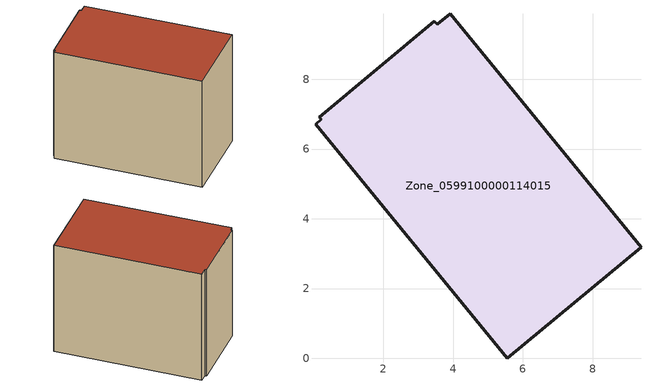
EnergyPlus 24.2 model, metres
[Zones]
Zone_0599100000114015
 floor ground (C_G): 3.46,9.66 3.54,9.58 3.91,9.88 9.39,3.18 5.56,0 0.05,6.71 0.22,6.85 0.17,6.92 z0
 wall outside (C_F): 3.46,9.66 0.17,6.92 0.22,6.85 0.05,6.71 5.56,0 9.39,3.18 3.91,9.88 3.54,9.58 3.46,9.66 z0:6.95
 roof outside (C_R): 3.54,9.58 3.46,9.66 0.17,6.92 0.22,6.85 0.05,6.71 5.56,0 9.39,3.18 3.91,9.88 z6.95
[BUILDING]
Pand.0599100000114015: North Axis=0; Terrain=City; Loads Convergence Tolerance Value=0.04; Temperature Convergence Tolerance Value=0.4; Solar Distribution=FullExterior; Maximum Number of Warmup Days=25; Minimum Number of Warmup Days=1
[Site:Location]
Rotterdam.The.Hague.AP_ZH_NLD Design_Conditions: Latitude=51.96; Longitude=4.45; Time Zone=1; Elevation=-4.5
[SITE:GROUNDTEMPERATURE:BUILDINGSURFACE]
18, 18, 18, 18, 18, 18, 18, 18, 18, 18, 18, 18
[MATERIAL] Thermal Absorptance=0.9; Solar Absorptance=0.7; Visible Absorptance=0.7
Name | Roughness | Thickness | Conductivity | Density | Specific Heat
G.TI.1946 | MediumSmooth | 0.15 | 1 | 540 | 1210
F.TI.1946 | Rough | 0.3 | 0.857143 | 1920 | 840
R.TI.1946 | MediumRough | 0.2 | 0.1 | 1500 | 1000
[CONSTRUCTION]
C_G: G.TI.1946
C_F: F.TI.1946
C_R: R.TI.1946
[ZONE]
Zone_0599100000114015: Type=1; Multiplier=1; Ceiling Height=Autocalculate; Volume=Autocalculate; Floor Area=autocalculate; Part of Total Floor Area=Yes
[ZONEINFILTRATION:DESIGNFLOWRATE]
Infil_Zone_0599100000114015: Zone or ZoneList or Space or SpaceList=Zone_0599100000114015; Schedule=AlwaysOn; Design Flow Rate Calculation Method=Flow/Area; Flow Rate per Floor Area=0.003; Constant Term Coefficient=1; Temperature Term Coefficient=0; Velocity Term Coefficient=0; Velocity Squared Term Coefficient=0
[HVACTEMPLATE:ZONE:IDEALLOADSAIRSYSTEM]
Zone_0599100000114015: Maximum Heating Supply Air Temperature=50; Minimum Cooling Supply Air Temperature=13; Maximum Heating Supply Air Humidity Ratio=0.0156; Minimum Cooling Supply Air Humidity Ratio=0.0077; Heating Limit=NoLimit; Cooling Limit=NoLimit; Dehumidification Control Type=ConstantSensibleHeatRatio; Cooling Sensible Heat Ratio=0.7; Dehumidification Setpoint=60; Humidification Control Type=None; Humidification Setpoint=30; Outdoor Air Method=None; Outdoor Air Flow Rate per Person=0.00944; Outdoor Air Flow Rate per Zone Floor Area=0; Outdoor Air Flow Rate per Zone=0; Demand Controlled Ventilation Type=None; Outdoor Air Economizer Type=NoEconomizer; Heat Recovery Type=None; Sensible Heat Recovery Effectiveness=0.7; Latent Heat Recovery Effectiveness=0.65
[ZONECONTROL:THERMOSTAT]
ThermostatControl_Zone_0599100000114015: Zone or ZoneList=Zone_0599100000114015; Control Type Schedule=DualSetpointControlType; Control 1=Thermostat_Zone_0599100000114015; Temperature Difference Between Cutout And Setpoint=0
[THERMOSTATSETPOINT:DUALSETPOINT]
Thermostat_Zone_0599100000114015: Heating Setpoint Temperature Schedule=HeatingSetpoint_Zone_0599100000114015; Cooling Setpoint Temperature Schedule=CoolingSetpoint_Zone_0599100000114015
[SCHEDULE:COMPACT]
HeatingSetpoint_Zone_0599100000114015: Through: 12/31, For: AllDays, Until: 24:00, 21
CoolingSetpoint_Zone_0599100000114015: Through: 12/31, For: AllDays, Until: 24:00, 24
DualSetpointControlType: Through: 12/31, For: AllDays, Until: 24:00, 4
AlwaysOn: Through: 12/31, For: AllDays, Until: 24:00, 1
